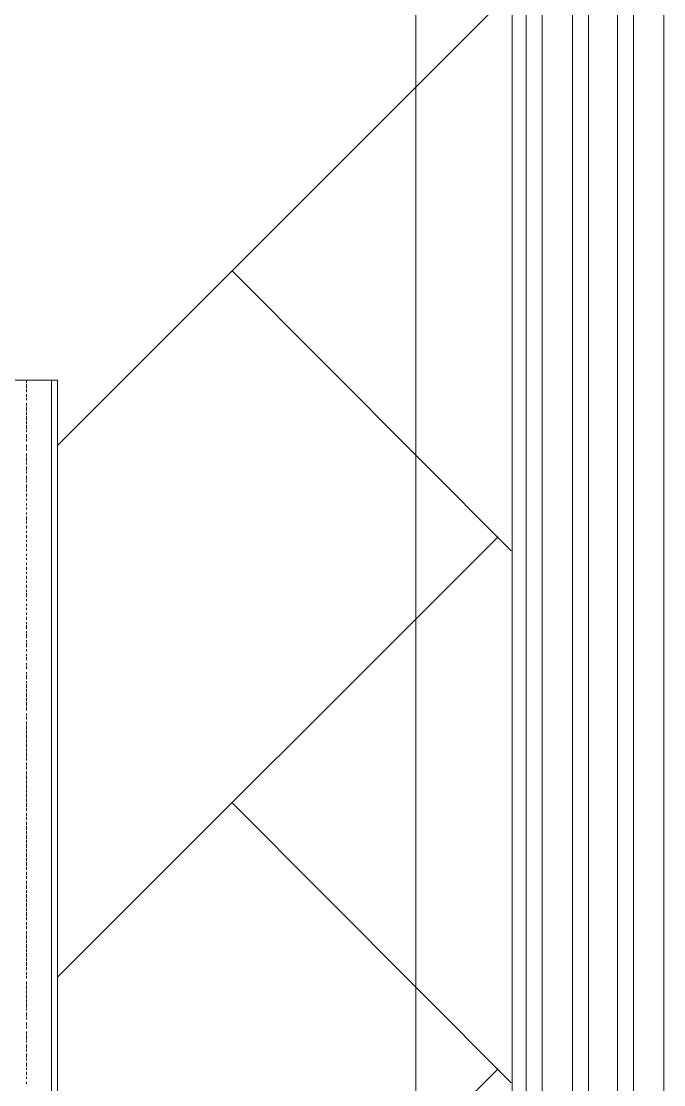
# Model space of a CAD drawing. Header units: millimetres. Extents: x 2928 to 3112, y 1220 to 1280.
# Drawn here: x 2938.171 to 2939.238, y 1255.924 to 1257.69 of the extents above; entities that cross this region are included whole.
import ezdxf

# ---------------------------------------------------------------- set-up
doc = ezdxf.new("R2010")
doc.units = ezdxf.units.MM

msp = doc.modelspace()

# ---------------------------------------------------------------- linework, layer by layer
at = {"color": 7, "linetype": 'Continuous', "lineweight": 5, "true_color": 0x000007}
msp.add_lwpolyline([(2938.98628, 1264.04895), (2938.98628, 1239.30359), (2938.98628, 1239.30359)], dxfattribs=at)
at = {"color": 9, "linetype": 'Continuous', "lineweight": 13, "true_color": 0xbababa}
for points in [[(2939.00962, 1239.30359), (2939.00962, 1264.04895), (2939.00962, 1264.04895)], [(2939.03628, 1239.30359), (2939.03628, 1264.04895), (2939.03628, 1264.04895)], [(2939.08629, 1239.30359), (2939.08629, 1264.04895), (2939.08629, 1264.04895)], [(2939.11295, 1239.30359), (2939.11295, 1264.04895), (2939.11295, 1264.04895)], [(2939.16129, 1239.30359), (2939.16129, 1264.04895), (2939.16129, 1264.04895)], [(2939.18795, 1239.30359), (2939.18795, 1264.04895), (2939.18795, 1264.04895)], [(2939.23795, 1239.30359), (2939.23795, 1264.04895), (2939.23795, 1264.04895)], [(2938.23127, 1256.98551), (2938.96295, 1257.71719), (2938.96295, 1257.71719)], [(2938.98462, 1256.81051), (2938.52128, 1257.27552), (2938.52128, 1257.27552)], [(2938.23127, 1256.10217), (2938.96295, 1256.83384), (2938.96295, 1256.83384)], [(2938.98462, 1255.92716), (2938.52128, 1256.39217), (2938.52128, 1256.39217)], [(2938.23127, 1255.21882), (2938.96295, 1255.9505), (2938.96295, 1255.9505)]]:
    msp.add_lwpolyline(points, dxfattribs=at)
at = {"color": 253, "linetype": 'Continuous', "lineweight": 5, "true_color": 0x9a9a9a}
for points in [[(2938.82628, 1263.94895), (2938.82628, 1239.40693), (2938.82628, 1239.40693)], [(2938.22127, 1257.09385), (2938.22127, 1255.07715), (2938.22127, 1255.07715)]]:
    msp.add_lwpolyline(points, dxfattribs=at)
at = {"color": 7, "linetype": 'Continuous', "lineweight": 20, "true_color": 0x000007}
msp.add_lwpolyline([(2937.7796, 1257.09385), (2937.7796, 1255.07715), (2938.23127, 1255.07715), (2938.23127, 1257.09385)], close=True, dxfattribs=at)
at = {"color": 252, "linetype": 'Continuous', "lineweight": 13, "true_color": 0x989898}
for points in [[(2938.17961, 1257.08885), (2938.17961, 1257.09385), (2938.17961, 1257.09385)], [(2938.17961, 1257.08051), (2938.17961, 1257.08718), (2938.17961, 1257.08718)], [(2938.17961, 1257.07385), (2938.17961, 1257.07885), (2938.17961, 1257.07885)], [(2938.17961, 1257.06551), (2938.17961, 1257.07051), (2938.17961, 1257.07051)], [(2938.17961, 1257.06051), (2938.17961, 1257.06385), (2938.17961, 1257.06385)], [(2938.17961, 1257.05051), (2938.17961, 1257.05551), (2938.17961, 1257.05551)], [(2938.17961, 1257.04218), (2938.17961, 1257.04885), (2938.17961, 1257.04885)], [(2938.17961, 1257.03551), (2938.17961, 1257.04051), (2938.17961, 1257.04051)], [(2938.17961, 1257.02718), (2938.17961, 1257.03385), (2938.17961, 1257.03385)], [(2938.17961, 1257.02051), (2938.17961, 1257.02551), (2938.17961, 1257.02551)], [(2938.17961, 1257.01218), (2938.17961, 1257.01885), (2938.17961, 1257.01885)], [(2938.17961, 1257.00718), (2938.17961, 1257.01051), (2938.17961, 1257.01051)], [(2938.17961, 1256.99718), (2938.17961, 1257.00385), (2938.17961, 1257.00385)], [(2938.17961, 1256.99218), (2938.17961, 1256.99551), (2938.17961, 1256.99551)], [(2938.17961, 1256.98218), (2938.17961, 1256.98718), (2938.17961, 1256.98718)], [(2938.17961, 1256.97718), (2938.17961, 1256.98051), (2938.17961, 1256.98051)], [(2938.17961, 1256.96718), (2938.17961, 1256.97218), (2938.17961, 1256.97218)], [(2938.17961, 1256.95885), (2938.17961, 1256.96551), (2938.17961, 1256.96551)], [(2938.17961, 1256.95385), (2938.17961, 1256.95718), (2938.17961, 1256.95718)], [(2938.17961, 1256.94385), (2938.17961, 1256.95051), (2938.17961, 1256.95051)], [(2938.17961, 1256.93885), (2938.17961, 1256.94218), (2938.17961, 1256.94218)], [(2938.17961, 1256.92884), (2938.17961, 1256.93551), (2938.17961, 1256.93551)], [(2938.17961, 1256.92384), (2938.17961, 1256.92718), (2938.17961, 1256.92718)], [(2938.17961, 1256.91384), (2938.17961, 1256.92051), (2938.17961, 1256.92051)], [(2938.17961, 1256.90884), (2938.17961, 1256.91218), (2938.17961, 1256.91218)], [(2938.17961, 1256.90051), (2938.17961, 1256.90551), (2938.17961, 1256.90551)], [(2938.17961, 1256.89384), (2938.17961, 1256.89718), (2938.17961, 1256.89718)], [(2938.17961, 1256.88551), (2938.17961, 1256.88884), (2938.17961, 1256.88884)], [(2938.17961, 1256.87884), (2938.17961, 1256.88218), (2938.17961, 1256.88218)], [(2938.17961, 1256.87051), (2938.17961, 1256.87384), (2938.17961, 1256.87384)], [(2938.17961, 1256.86051), (2938.17961, 1256.86718), (2938.17961, 1256.86718)], [(2938.17961, 1256.85551), (2938.17961, 1256.85884), (2938.17961, 1256.85884)], [(2938.17961, 1256.84718), (2938.17961, 1256.85218), (2938.17961, 1256.85218)], [(2938.17961, 1256.84051), (2938.17961, 1256.84384), (2938.17961, 1256.84384)], [(2938.17961, 1256.83218), (2938.17961, 1256.83718), (2938.17961, 1256.83718)], [(2938.17961, 1256.82551), (2938.17961, 1256.82884), (2938.17961, 1256.82884)], [(2938.17961, 1256.81718), (2938.17961, 1256.82218), (2938.17961, 1256.82218)], [(2938.17961, 1256.81051), (2938.17961, 1256.81384), (2938.17961, 1256.81384)], [(2938.17961, 1256.80218), (2938.17961, 1256.80551), (2938.17961, 1256.80551)], [(2938.17961, 1256.79551), (2938.17961, 1256.79884), (2938.17961, 1256.79884)], [(2938.17961, 1256.78718), (2938.17961, 1256.79051), (2938.17961, 1256.79051)], [(2938.17961, 1256.77884), (2938.17961, 1256.78384), (2938.17961, 1256.78384)], [(2938.17961, 1256.77218), (2938.17961, 1256.77551), (2938.17961, 1256.77551)], [(2938.17961, 1256.76384), (2938.17961, 1256.76884), (2938.17961, 1256.76884)], [(2938.17961, 1256.75718), (2938.17961, 1256.76051), (2938.17961, 1256.76051)], [(2938.17961, 1256.74884), (2938.17961, 1256.75384), (2938.17961, 1256.75384)], [(2938.17961, 1256.74218), (2938.17961, 1256.74551), (2938.17961, 1256.74551)], [(2938.17961, 1256.73384), (2938.17961, 1256.74051), (2938.17961, 1256.74051)], [(2938.17961, 1256.72718), (2938.17961, 1256.73051), (2938.17961, 1256.73051)], [(2938.17961, 1256.71884), (2938.17961, 1256.72218), (2938.17961, 1256.72218)], [(2938.17961, 1256.71218), (2938.17961, 1256.71551), (2938.17961, 1256.71551)], [(2938.17961, 1256.70384), (2938.17961, 1256.70718), (2938.17961, 1256.70718)], [(2938.17961, 1256.69551), (2938.17961, 1256.70051), (2938.17961, 1256.70051)], [(2938.17961, 1256.68884), (2938.17961, 1256.69217), (2938.17961, 1256.69217)], [(2938.17961, 1256.68051), (2938.17961, 1256.68717), (2938.17961, 1256.68717)], [(2938.17961, 1256.67384), (2938.17961, 1256.67717), (2938.17961, 1256.67717)], [(2938.17961, 1256.66551), (2938.17961, 1256.67217), (2938.17961, 1256.67217)], [(2938.17961, 1256.65884), (2938.17961, 1256.66217), (2938.17961, 1256.66217)], [(2938.17961, 1256.65051), (2938.17961, 1256.65717), (2938.17961, 1256.65717)], [(2938.17961, 1256.64384), (2938.17961, 1256.64717), (2938.17961, 1256.64717)], [(2938.17961, 1256.63551), (2938.17961, 1256.63884), (2938.17961, 1256.63884)], [(2938.17961, 1256.62884), (2938.17961, 1256.63384), (2938.17961, 1256.63384)], [(2938.17961, 1256.62051), (2938.17961, 1256.62384), (2938.17961, 1256.62384)], [(2938.17961, 1256.61384), (2938.17961, 1256.61884), (2938.17961, 1256.61884)], [(2938.17961, 1256.60551), (2938.17961, 1256.60884), (2938.17961, 1256.60884)], [(2938.17961, 1256.59717), (2938.17961, 1256.60384), (2938.17961, 1256.60384)], [(2938.17961, 1256.59051), (2938.17961, 1256.59384), (2938.17961, 1256.59384)], [(2938.17961, 1256.58217), (2938.17961, 1256.58884), (2938.17961, 1256.58884)], [(2938.17961, 1256.57551), (2938.17961, 1256.58051), (2938.17961, 1256.58051)], [(2938.17961, 1256.56717), (2938.17961, 1256.57384), (2938.17961, 1256.57384)], [(2938.17961, 1256.56051), (2938.17961, 1256.56551), (2938.17961, 1256.56551)], [(2938.17961, 1256.55217), (2938.17961, 1256.55884), (2938.17961, 1256.55884)], [(2938.17961, 1256.54551), (2938.17961, 1256.55051), (2938.17961, 1256.55051)], [(2938.17961, 1256.53717), (2938.17961, 1256.54051), (2938.17961, 1256.54051)], [(2938.17961, 1256.53051), (2938.17961, 1256.53551), (2938.17961, 1256.53551)], [(2938.17961, 1256.52217), (2938.17961, 1256.52717), (2938.17961, 1256.52717)], [(2938.17961, 1256.51384), (2938.17961, 1256.52051), (2938.17961, 1256.52051)], [(2938.17961, 1256.50717), (2938.17961, 1256.51217), (2938.17961, 1256.51217)], [(2938.17961, 1256.49884), (2938.17961, 1256.50551), (2938.17961, 1256.50551)], [(2938.17961, 1256.49217), (2938.17961, 1256.49717), (2938.17961, 1256.49717)], [(2938.17961, 1256.48384), (2938.17961, 1256.49051), (2938.17961, 1256.49051)], [(2938.17961, 1256.47717), (2938.17961, 1256.48217), (2938.17961, 1256.48217)], [(2938.17961, 1256.46884), (2938.17961, 1256.47551), (2938.17961, 1256.47551)], [(2938.17961, 1256.46217), (2938.17961, 1256.46717), (2938.17961, 1256.46717)], [(2938.17961, 1256.45384), (2938.17961, 1256.45884), (2938.17961, 1256.45884)], [(2938.17961, 1256.44717), (2938.17961, 1256.45217), (2938.17961, 1256.45217)], [(2938.17961, 1256.43884), (2938.17961, 1256.44384), (2938.17961, 1256.44384)], [(2938.17961, 1256.4305), (2938.17961, 1256.43717), (2938.17961, 1256.43717)], [(2938.17961, 1256.42384), (2938.17961, 1256.42884), (2938.17961, 1256.42884)], [(2938.17961, 1256.4155), (2938.17961, 1256.42217), (2938.17961, 1256.42217)], [(2938.17961, 1256.40884), (2938.17961, 1256.41384), (2938.17961, 1256.41384)], [(2938.17961, 1256.4005), (2938.17961, 1256.40717), (2938.17961, 1256.40717)], [(2938.17961, 1256.39384), (2938.17961, 1256.39884), (2938.17961, 1256.39884)], [(2938.17961, 1256.3855), (2938.17961, 1256.39217), (2938.17961, 1256.39217)], [(2938.17961, 1256.37884), (2938.17961, 1256.38384), (2938.17961, 1256.38384)], [(2938.17961, 1256.3705), (2938.17961, 1256.3755), (2938.17961, 1256.3755)], [(2938.17961, 1256.36384), (2938.17961, 1256.36884), (2938.17961, 1256.36884)], [(2938.17961, 1256.3555), (2938.17961, 1256.3605), (2938.17961, 1256.3605)], [(2938.17961, 1256.34717), (2938.17961, 1256.35384), (2938.17961, 1256.35384)], [(2938.17961, 1256.3405), (2938.17961, 1256.3455), (2938.17961, 1256.3455)], [(2938.17961, 1256.33217), (2938.17961, 1256.33884), (2938.17961, 1256.33884)], [(2938.17961, 1256.3255), (2938.17961, 1256.3305), (2938.17961, 1256.3305)], [(2938.17961, 1256.31717), (2938.17961, 1256.32384), (2938.17961, 1256.32384)], [(2938.17961, 1256.3105), (2938.17961, 1256.3155), (2938.17961, 1256.3155)], [(2938.17961, 1256.30217), (2938.17961, 1256.30884), (2938.17961, 1256.30884)], [(2938.17961, 1256.2955), (2938.17961, 1256.3005), (2938.17961, 1256.3005)], [(2938.17961, 1256.28717), (2938.17961, 1256.29384), (2938.17961, 1256.29384)], [(2938.17961, 1256.2805), (2938.17961, 1256.2855), (2938.17961, 1256.2855)], [(2938.17961, 1256.27217), (2938.17961, 1256.27717), (2938.17961, 1256.27717)], [(2938.17961, 1256.2655), (2938.17961, 1256.2705), (2938.17961, 1256.2705)], [(2938.17961, 1256.25717), (2938.17961, 1256.26217), (2938.17961, 1256.26217)], [(2938.17961, 1256.24884), (2938.17961, 1256.2555), (2938.17961, 1256.2555)], [(2938.17961, 1256.24217), (2938.17961, 1256.24717), (2938.17961, 1256.24717)], [(2938.17961, 1256.23384), (2938.17961, 1256.2405), (2938.17961, 1256.2405)], [(2938.17961, 1256.22717), (2938.17961, 1256.23217), (2938.17961, 1256.23217)], [(2938.17961, 1256.21883), (2938.17961, 1256.2255), (2938.17961, 1256.2255)], [(2938.17961, 1256.21217), (2938.17961, 1256.21717), (2938.17961, 1256.21717)], [(2938.17961, 1256.20383), (2938.17961, 1256.2105), (2938.17961, 1256.2105)], [(2938.17961, 1256.19717), (2938.17961, 1256.20217), (2938.17961, 1256.20217)], [(2938.17961, 1256.18883), (2938.17961, 1256.19383), (2938.17961, 1256.19383)], [(2938.17961, 1256.18217), (2938.17961, 1256.18717), (2938.17961, 1256.18717)], [(2938.17961, 1256.17383), (2938.17961, 1256.17883), (2938.17961, 1256.17883)], [(2938.17961, 1256.1655), (2938.17961, 1256.17217), (2938.17961, 1256.17217)], [(2938.17961, 1256.15883), (2938.17961, 1256.16383), (2938.17961, 1256.16383)], [(2938.17961, 1256.1505), (2938.17961, 1256.15717), (2938.17961, 1256.15717)], [(2938.17961, 1256.14383), (2938.17961, 1256.14883), (2938.17961, 1256.14883)], [(2938.17961, 1256.1355), (2938.17961, 1256.14217), (2938.17961, 1256.14217)], [(2938.17961, 1256.12883), (2938.17961, 1256.13383), (2938.17961, 1256.13383)], [(2938.17961, 1256.1205), (2938.17961, 1256.12717), (2938.17961, 1256.12717)], [(2938.17961, 1256.11383), (2938.17961, 1256.11883), (2938.17961, 1256.11883)], [(2938.17961, 1256.1055), (2938.17961, 1256.1105), (2938.17961, 1256.1105)], [(2938.17961, 1256.1005), (2938.17961, 1256.10383), (2938.17961, 1256.10383)], [(2938.17961, 1256.0905), (2938.17961, 1256.0955), (2938.17961, 1256.0955)], [(2938.17961, 1256.08217), (2938.17961, 1256.08883), (2938.17961, 1256.08883)], [(2938.17961, 1256.0755), (2938.17961, 1256.0805), (2938.17961, 1256.0805)], [(2938.17961, 1256.06717), (2938.17961, 1256.07383), (2938.17961, 1256.07383)], [(2938.17961, 1256.0605), (2938.17961, 1256.0655), (2938.17961, 1256.0655)], [(2938.17961, 1256.05217), (2938.17961, 1256.05883), (2938.17961, 1256.05883)], [(2938.17961, 1256.04717), (2938.17961, 1256.0505), (2938.17961, 1256.0505)], [(2938.17961, 1256.03717), (2938.17961, 1256.04383), (2938.17961, 1256.04383)], [(2938.17961, 1256.03217), (2938.17961, 1256.0355), (2938.17961, 1256.0355)], [(2938.17961, 1256.02217), (2938.17961, 1256.02717), (2938.17961, 1256.02717)], [(2938.17961, 1256.01717), (2938.17961, 1256.0205), (2938.17961, 1256.0205)], [(2938.17961, 1256.00717), (2938.17961, 1256.01217), (2938.17961, 1256.01217)], [(2938.17961, 1255.99883), (2938.17961, 1256.0055), (2938.17961, 1256.0055)], [(2938.17961, 1255.99383), (2938.17961, 1255.99717), (2938.17961, 1255.99717)], [(2938.17961, 1255.98383), (2938.17961, 1255.9905), (2938.17961, 1255.9905)], [(2938.17961, 1255.97883), (2938.17961, 1255.98216), (2938.17961, 1255.98216)], [(2938.17961, 1255.96883), (2938.17961, 1255.9755), (2938.17961, 1255.9755)], [(2938.17961, 1255.96383), (2938.17961, 1255.96716), (2938.17961, 1255.96716)], [(2938.17961, 1255.95383), (2938.17961, 1255.9605), (2938.17961, 1255.9605)], [(2938.17961, 1255.94883), (2938.17961, 1255.95216), (2938.17961, 1255.95216)], [(2938.17961, 1255.9405), (2938.17961, 1255.9455), (2938.17961, 1255.9455)], [(2938.17961, 1255.93383), (2938.17961, 1255.93716), (2938.17961, 1255.93716)], [(2938.17961, 1255.9255), (2938.17961, 1255.92883), (2938.17961, 1255.92883)]]:
    msp.add_lwpolyline(points, dxfattribs=at)

doc.saveas('drawing.dxf')
